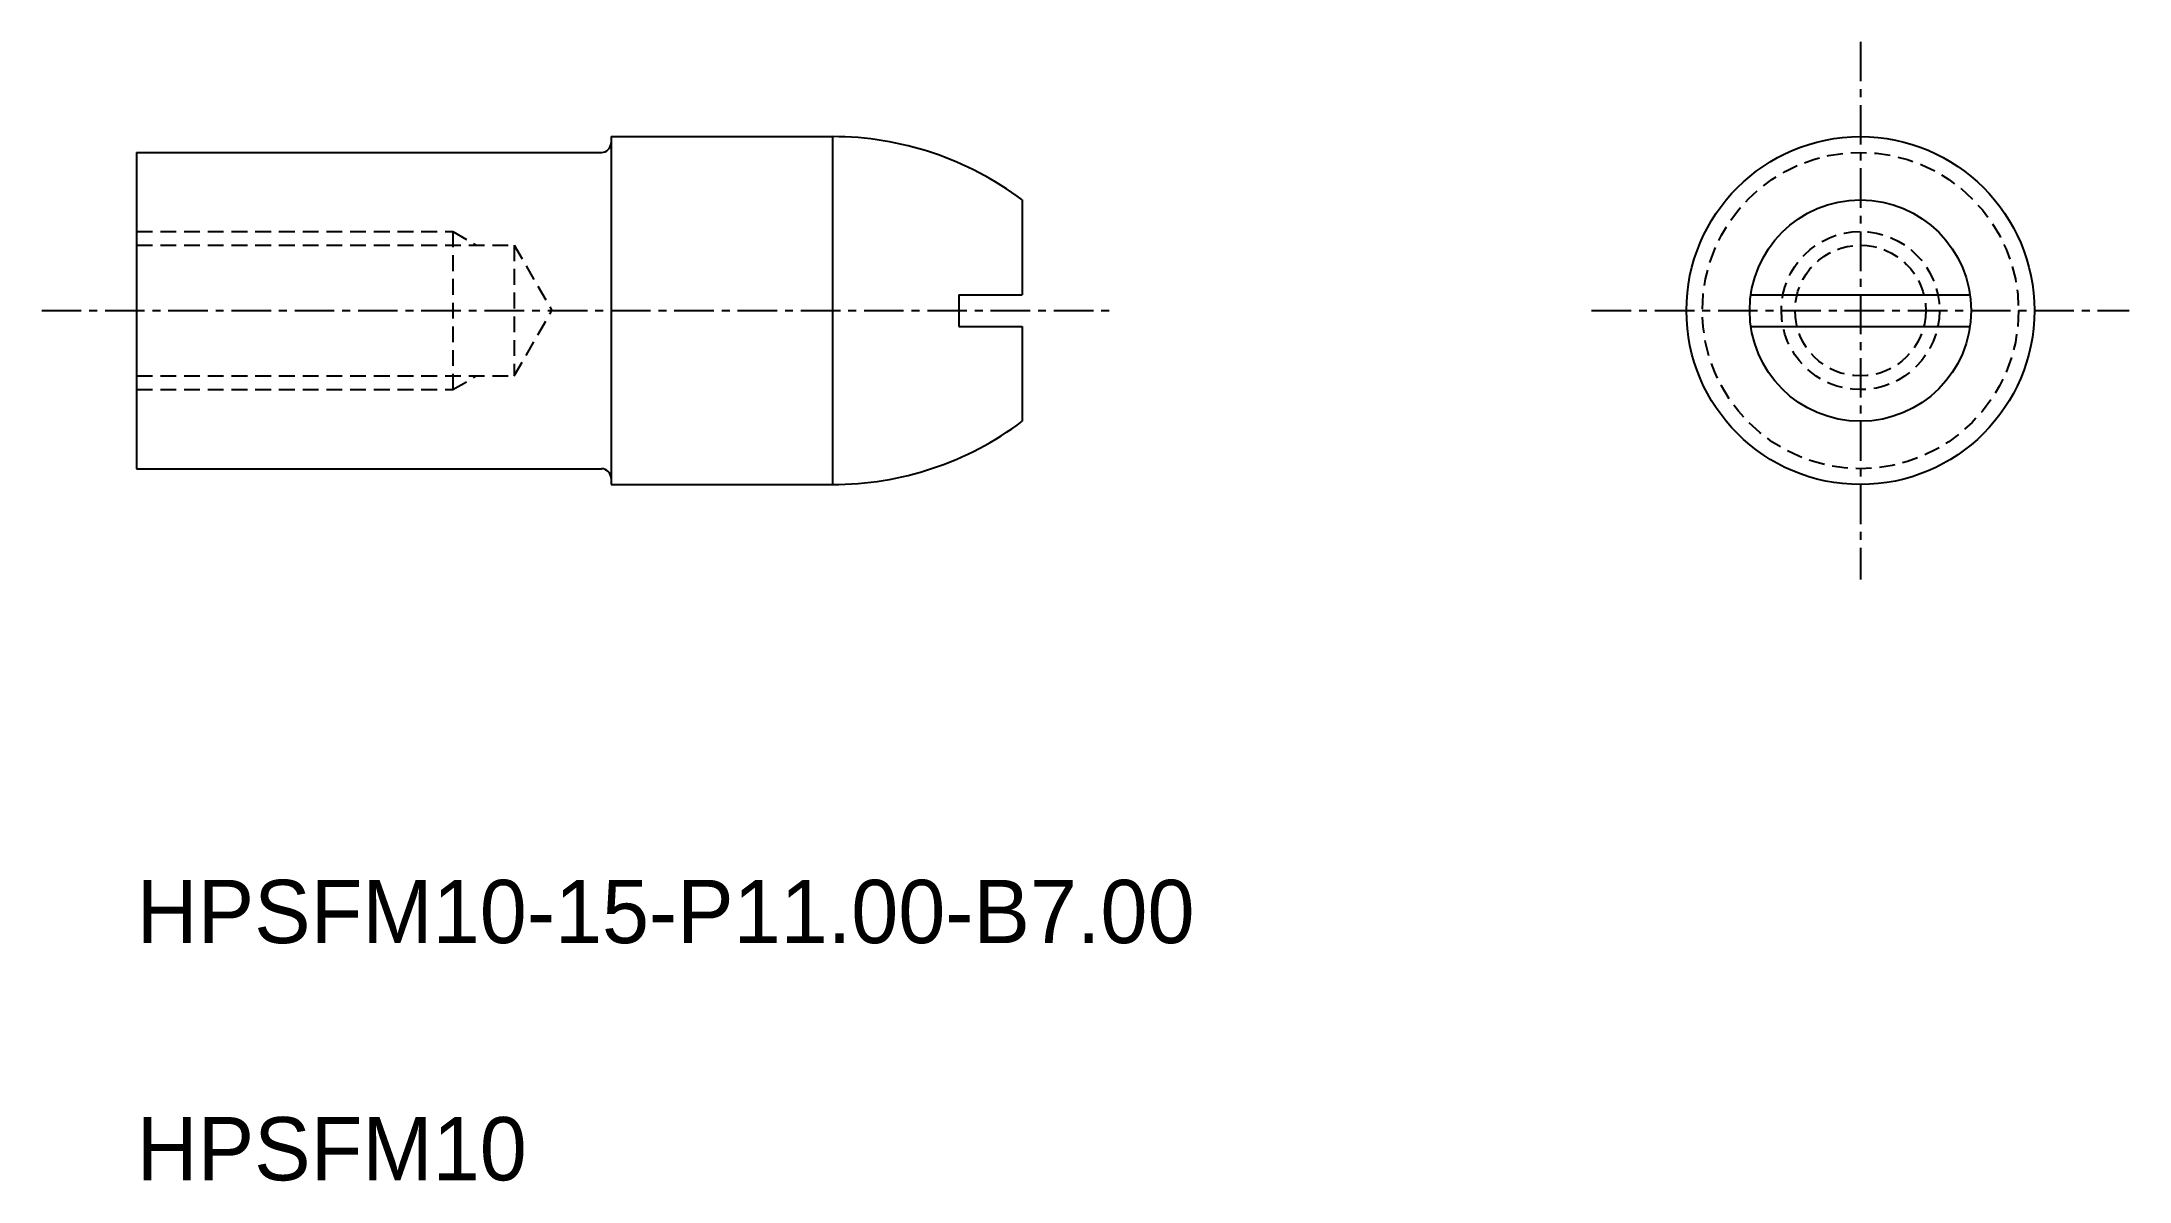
# Model space of a CAD drawing. Extents: x -899.7 to -833.7, y -692.3 to -656.3.
import ezdxf

# ---------------------------------------------------------------- set-up
doc = ezdxf.new("R2010")
doc.units = 0
doc.linetypes.add('CENTER', pattern=[2, 1.25, -0.25, 0.25, -0.25])
doc.linetypes.add('DASHED', pattern=[0.75, 0.5, -0.25])
doc.layers.get('0').update_dxf_attribs({"linetype": 'CONTINUOUS'})
doc.layers.add('CENTER', color=1, linetype='CENTER')

msp = doc.modelspace()

# ---------------------------------------------------------------- linework, layer by layer
at = {"color": 7, "linetype": 'CONTINUOUS'}
for p, q in [((-881.693, -659.263), (-874.693, -659.263)), ((-881.693, -659.263), (-881.693, -670.263)), ((-874.693, -659.263), (-874.693, -670.263)), ((-896.693, -659.763), (-881.993, -659.763)), ((-896.693, -659.763), (-896.693, -669.763)), ((-868.693, -661.263), (-868.693, -664.263)), ((-870.693, -664.263), (-868.693, -664.263)), ((-870.693, -664.263), (-870.693, -665.263)), ((-845.657, -664.263), (-838.729, -664.263)), ((-870.693, -665.263), (-868.693, -665.263)), ((-868.693, -665.263), (-868.693, -668.263)), ((-845.657, -665.263), (-838.729, -665.263)), ((-896.693, -669.763), (-881.993, -669.763)), ((-881.693, -670.263), (-874.693, -670.263))]:
    msp.add_line(p, q, dxfattribs=at)
at = {"color": 3, "linetype": 'DASHED'}
for p, q in [((-896.693, -662.263), (-886.693, -662.263)), ((-886.693, -662.263), (-885.943, -662.696)), ((-886.693, -662.263), (-886.693, -667.263)), ((-896.693, -662.696), (-884.756, -662.696)), ((-884.756, -662.696), (-883.563, -664.763)), ((-884.756, -662.696), (-884.756, -666.83)), ((-884.756, -666.83), (-883.563, -664.763)), ((-896.693, -666.83), (-884.756, -666.83)), ((-886.693, -667.263), (-885.943, -666.83)), ((-896.693, -667.263), (-886.693, -667.263))]:
    msp.add_line(p, q, dxfattribs=at)
at = {"color": 7, "linetype": 'CONTINUOUS'}
for radius in [5.5, 3.5]:
    msp.add_circle((-842.193, -664.763), radius, dxfattribs=at)
at = {"color": 3, "linetype": 'DASHED'}
for radius in [5, 2.5, 2.067]:
    msp.add_circle((-842.193, -664.763), radius, dxfattribs=at)
at = {"color": 7, "linetype": 'CONTINUOUS'}
for centre, radius, start, end in [((-874.693, -669.263), 10, 53.1301, 90), ((-881.993, -659.463), 0.3, 270, 0), ((-874.693, -660.263), 10, 270, 306.8699), ((-881.993, -670.063), 0.3, 0, 90)]:
    msp.add_arc(centre, radius, start, end, dxfattribs=at)
at = {"layer": 'CENTER', "color": 1, "linetype": 'CENTER'}
for p, q in [((-842.193, -656.263), (-842.193, -673.263)), ((-899.693, -664.763), (-865.693, -664.763)), ((-850.693, -664.763), (-833.693, -664.763))]:
    msp.add_line(p, q, dxfattribs=at)

# ---------------------------------------------------------------- texts
at = {"color": 7, "linetype": 'CONTINUOUS'}
for s, p in [('HPSFM10-15-P11.00-B7.00', (-896.693, -684.763)), ('HPSFM10', (-896.693, -692.263))]:
    msp.add_text(s, height=2, dxfattribs=at).set_placement(p)

doc.saveas('drawing.dxf')
